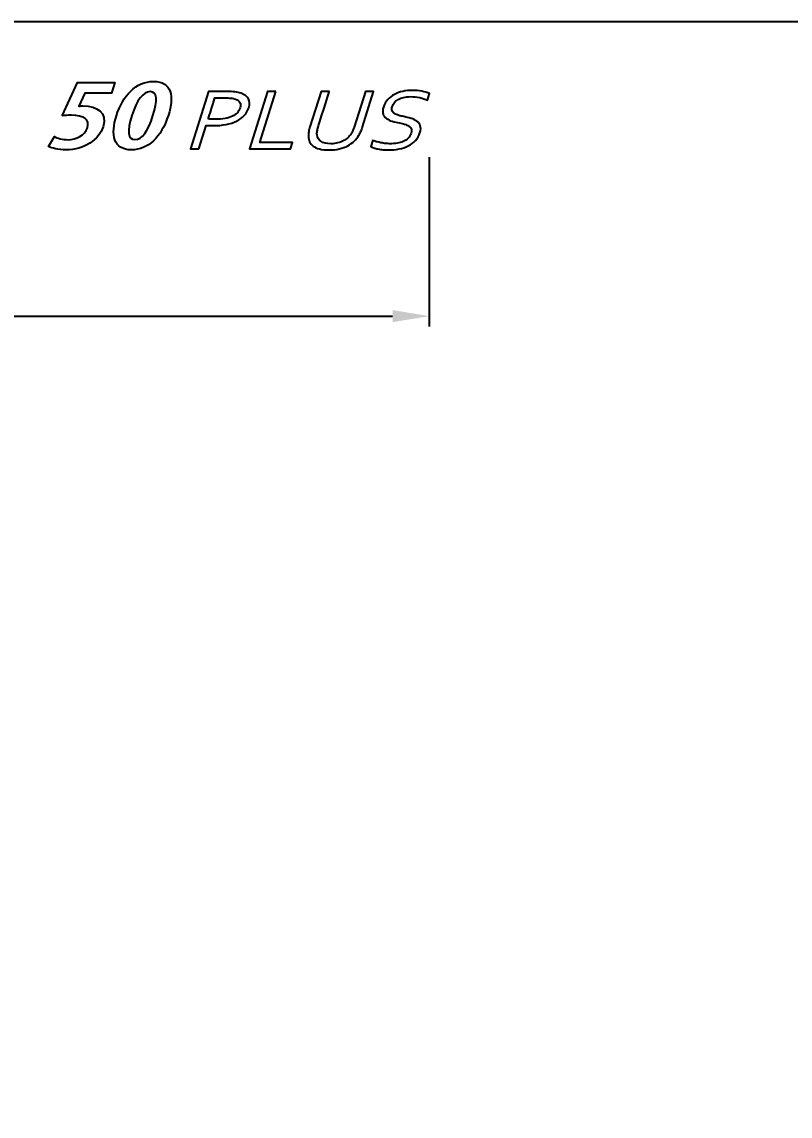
# Model space of a CAD drawing. Header units: inches. Extents: x 19 to 24202, y 17 to 31220.
# Drawn here: x 23979.6 to 24053.3, y 14122.5 to 14227.5 of the extents above; entities that cross this region are included whole.
import ezdxf

# ---------------------------------------------------------------- set-up
doc = ezdxf.new("R2010")
doc.units = ezdxf.units.IN
doc.header["$MEASUREMENT"] = 0
doc.layers.add('Layer 1', color=7, linetype='Continuous')
doc.styles.get("Standard").update_dxf_attribs({"font": 'arial.ttf'})
doc.dimstyles.new('AM_ISO$0', dxfattribs={"dimtxt": 3.5, "dimasz": 3.5, "dimexe": 1, "dimexo": 1, "dimgap": 1.5, "dimtad": 1, "dimdsep": 46, "dimtxsty": 'Standard', "dimcen": 0, "dimclrd": 256, "dimclre": 256, "dimclrt": 2, "dimadec": 0, "dimazin": 2, "dimtp": 0.1, "dimtm": 0.1, "dimtfac": 0.71, "dimtdec": 3, "dimtmove": 0, "dimatfit": 3, "dimfxl": 1, "dimlwd": -1, "dimlwe": -1, "dimarcsym": 1})

# ---------------------------------------------------------------- blocks, each defined once
blk = doc.blocks.new('*D23')
at = {"linetype": 'ByBlock', "transparency": 16777216}
for p, q in [((23910.33, 14214.57), (23910.33, 14198.3)), ((24018.69, 14214.57), (24018.69, 14198.3)), ((23913.83, 14199.3), (24015.19, 14199.3))]:
    blk.add_line(p, q, dxfattribs=at)
at = {"transparency": 16777216}
for points in [[(23913.83, 14199.88), (23913.83, 14198.72), (23910.33, 14199.3)], [(24015.19, 14199.88), (24015.19, 14198.72), (24018.69, 14199.3)]]:
    blk.add_solid(points, dxfattribs=at)
at = {"layer": 'Defpoints', "color": 0, "transparency": 16777216}
for p in [(23910.33, 14215.57), (24018.69, 14215.57), (24018.69, 14199.3)]:
    blk.add_point(p, dxfattribs=at)
at = {"color": 2, "transparency": 16777216, "insert": (23964.51, 14202.59), "char_height": 3.5, "attachment_point": 5}
blk.add_mtext('108.37', dxfattribs=at)

msp = doc.modelspace()

# ---------------------------------------------------------------- linework, layer by layer
msp.add_lwpolyline([(24201.844, 14017.536), (24201.844, 14227.536), (23904.844, 14227.536), (23904.844, 14017.536)], close=True)
at = {"layer": 'Layer 1', "color": 253}
for points, knots in [([(23983.479, 14218.533), (23983.734, 14218.558), (23983.997, 14218.575), (23984.334, 14218.575), (23984.334, 14218.575), (23985.602, 14218.575), (23986.13, 14218.145), (23985.888, 14217.378), (23985.888, 14217.378), (23985.658, 14216.645), (23984.824, 14216.232), (23984.062, 14216.232), (23984.062, 14216.232), (23983.487, 14216.232), (23982.993, 14216.392), (23982.738, 14216.527), (23982.738, 14216.527), (23982.738, 14216.527), (23982.153, 14215.583), (23982.153, 14215.583), (23982.153, 14215.583), (23982.467, 14215.414), (23983.09, 14215.254), (23983.833, 14215.254), (23983.833, 14215.254), (23985.596, 14215.254), (23987.011, 14216.257), (23987.396, 14217.479), (23987.396, 14217.479), (23987.829, 14218.853), (23986.797, 14219.477), (23985.489, 14219.477), (23985.489, 14219.477), (23985.331, 14219.477), (23985.209, 14219.468), (23985.065, 14219.451), (23985.065, 14219.451), (23985.065, 14219.451), (23985.656, 14220.699), (23985.656, 14220.699), (23985.656, 14220.699), (23985.656, 14220.699), (23988.202, 14220.699), (23988.202, 14220.699), (23988.202, 14220.699), (23988.202, 14220.699), (23988.526, 14221.727), (23988.526, 14221.727), (23988.526, 14221.727), (23988.526, 14221.727), (23984.94, 14221.727), (23984.94, 14221.727), (23984.94, 14221.727), (23984.94, 14221.727), (23983.479, 14218.533), (23983.479, 14218.533)], [0, 0, 0, 0, 0.0666667, 0.0666667, 0.0666667, 0.0666667, 0.1333333, 0.1333333, 0.1333333, 0.1333333, 0.2, 0.2, 0.2, 0.2, 0.2666667, 0.2666667, 0.2666667, 0.2666667, 0.3333333, 0.3333333, 0.3333333, 0.3333333, 0.4, 0.4, 0.4, 0.4, 0.4666667, 0.4666667, 0.4666667, 0.4666667, 0.5333333, 0.5333333, 0.5333333, 0.5333333, 0.6, 0.6, 0.6, 0.6, 0.6666667, 0.6666667, 0.6666667, 0.6666667, 0.7333333, 0.7333333, 0.7333333, 0.7333333, 0.8, 0.8, 0.8, 0.8, 0.8666667, 0.8666667, 0.8666667, 0.8666667, 1, 1, 1, 1]), ([(23983.479, 14218.533), (23983.734, 14218.558), (23983.997, 14218.575), (23984.334, 14218.575), (23984.334, 14218.575), (23985.602, 14218.575), (23986.13, 14218.145), (23985.888, 14217.378), (23985.888, 14217.378), (23985.658, 14216.645), (23984.824, 14216.232), (23984.062, 14216.232), (23984.062, 14216.232), (23983.487, 14216.232), (23982.993, 14216.392), (23982.738, 14216.527), (23982.738, 14216.527), (23982.738, 14216.527), (23982.153, 14215.583), (23982.153, 14215.583), (23982.153, 14215.583), (23982.467, 14215.414), (23983.09, 14215.254), (23983.833, 14215.254), (23983.833, 14215.254), (23985.596, 14215.254), (23987.011, 14216.257), (23987.396, 14217.479), (23987.396, 14217.479), (23987.829, 14218.853), (23986.797, 14219.477), (23985.489, 14219.477), (23985.489, 14219.477), (23985.331, 14219.477), (23985.209, 14219.468), (23985.065, 14219.451), (23985.065, 14219.451), (23985.065, 14219.451), (23985.656, 14220.699), (23985.656, 14220.699), (23985.656, 14220.699), (23985.656, 14220.699), (23988.202, 14220.699), (23988.202, 14220.699), (23988.202, 14220.699), (23988.202, 14220.699), (23988.526, 14221.727), (23988.526, 14221.727), (23988.526, 14221.727), (23988.526, 14221.727), (23984.94, 14221.727), (23984.94, 14221.727), (23984.94, 14221.727), (23984.94, 14221.727), (23983.479, 14218.533), (23983.479, 14218.533)], [0, 0, 0, 0, 0.0666667, 0.0666667, 0.0666667, 0.0666667, 0.1333333, 0.1333333, 0.1333333, 0.1333333, 0.2, 0.2, 0.2, 0.2, 0.2666667, 0.2666667, 0.2666667, 0.2666667, 0.3333333, 0.3333333, 0.3333333, 0.3333333, 0.4, 0.4, 0.4, 0.4, 0.4666667, 0.4666667, 0.4666667, 0.4666667, 0.5333333, 0.5333333, 0.5333333, 0.5333333, 0.6, 0.6, 0.6, 0.6, 0.6666667, 0.6666667, 0.6666667, 0.6666667, 0.7333333, 0.7333333, 0.7333333, 0.7333333, 0.8, 0.8, 0.8, 0.8, 0.8666667, 0.8666667, 0.8666667, 0.8666667, 1, 1, 1, 1]), ([(23990.123, 14215.254), (23991.698, 14215.254), (23992.998, 14216.459), (23993.663, 14218.571), (23993.663, 14218.571), (23994.222, 14220.345), (23994.005, 14221.828), (23992.242, 14221.828), (23992.242, 14221.828), (23990.558, 14221.828), (23989.286, 14220.463), (23988.675, 14218.52), (23988.675, 14218.52), (23988.113, 14216.737), (23988.379, 14215.254), (23990.123, 14215.254)], [0, 0, 0, 0, 0.2, 0.2, 0.2, 0.2, 0.4, 0.4, 0.4, 0.4, 0.6, 0.6, 0.6, 0.6, 1, 1, 1, 1]), ([(23990.123, 14215.254), (23991.698, 14215.254), (23992.998, 14216.459), (23993.663, 14218.571), (23993.663, 14218.571), (23994.222, 14220.345), (23994.005, 14221.828), (23992.242, 14221.828), (23992.242, 14221.828), (23990.558, 14221.828), (23989.286, 14220.463), (23988.675, 14218.52), (23988.675, 14218.52), (23988.113, 14216.737), (23988.379, 14215.254), (23990.123, 14215.254)], [0, 0, 0, 0, 0.2, 0.2, 0.2, 0.2, 0.4, 0.4, 0.4, 0.4, 0.6, 0.6, 0.6, 0.6, 1, 1, 1, 1]), ([(23990.443, 14216.24), (23989.79, 14216.24), (23989.673, 14217.034), (23990.149, 14218.545), (23990.149, 14218.545), (23990.627, 14220.065), (23991.278, 14220.842), (23991.912, 14220.842), (23991.912, 14220.842), (23992.605, 14220.842), (23992.644, 14219.989), (23992.189, 14218.545), (23992.189, 14218.545), (23991.719, 14217.051), (23991.127, 14216.24), (23990.453, 14216.24), (23990.453, 14216.24), (23990.453, 14216.24), (23990.443, 14216.24), (23990.443, 14216.24)], [0, 0, 0, 0, 0.1666667, 0.1666667, 0.1666667, 0.1666667, 0.3333333, 0.3333333, 0.3333333, 0.3333333, 0.5, 0.5, 0.5, 0.5, 0.6666667, 0.6666667, 0.6666667, 0.6666667, 1, 1, 1, 1]), ([(23990.443, 14216.24), (23989.79, 14216.24), (23989.673, 14217.034), (23990.149, 14218.545), (23990.149, 14218.545), (23990.627, 14220.065), (23991.278, 14220.842), (23991.912, 14220.842), (23991.912, 14220.842), (23992.605, 14220.842), (23992.644, 14219.989), (23992.189, 14218.545), (23992.189, 14218.545), (23991.719, 14217.051), (23991.127, 14216.24), (23990.453, 14216.24), (23990.453, 14216.24), (23990.453, 14216.24), (23990.443, 14216.24), (23990.443, 14216.24)], [0, 0, 0, 0, 0.1666667, 0.1666667, 0.1666667, 0.1666667, 0.3333333, 0.3333333, 0.3333333, 0.3333333, 0.5, 0.5, 0.5, 0.5, 0.6666667, 0.6666667, 0.6666667, 0.6666667, 1, 1, 1, 1])]:
    msp.add_open_spline(points, degree=3, knots=knots, dxfattribs=at)
at = {"layer": 'Layer 1', "color": 7}
for points, knots in [([(23996.592, 14215.347), (23996.592, 14215.347), (23995.8, 14215.347), (23995.8, 14215.347), (23995.8, 14215.347), (23995.8, 14215.347), (23997.532, 14220.851), (23997.532, 14220.851), (23997.532, 14220.851), (23997.532, 14220.851), (23999.325, 14220.851), (23999.325, 14220.851), (23999.325, 14220.851), (23999.593, 14220.851), (23999.834, 14220.837), (24000.054, 14220.81), (24000.054, 14220.81), (24000.273, 14220.782), (24000.467, 14220.74), (24000.639, 14220.682), (24000.639, 14220.682), (24000.988, 14220.564), (24001.226, 14220.387), (24001.352, 14220.152), (24001.352, 14220.152), (24001.478, 14219.918), (24001.486, 14219.628), (24001.378, 14219.286), (24001.378, 14219.286), (24001.29, 14219.006), (24001.148, 14218.759), (24000.951, 14218.547), (24000.951, 14218.547), (24000.753, 14218.333), (24000.508, 14218.156), (24000.215, 14218.013), (24000.215, 14218.013), (23999.922, 14217.87), (23999.588, 14217.763), (23999.208, 14217.69), (23999.208, 14217.69), (23998.83, 14217.617), (23998.416, 14217.58), (23997.965, 14217.58), (23997.965, 14217.58), (23997.751, 14217.58), (23997.529, 14217.589), (23997.303, 14217.605), (23997.303, 14217.605), (23997.303, 14217.605), (23996.592, 14215.347), (23996.592, 14215.347)], [0, 0, 0, 0, 0.0714286, 0.0714286, 0.0714286, 0.0714286, 0.1428571, 0.1428571, 0.1428571, 0.1428572, 0.2142857, 0.2142857, 0.2142857, 0.2142857, 0.2857143, 0.2857143, 0.2857143, 0.2857143, 0.3571429, 0.3571429, 0.3571429, 0.3571429, 0.4285714, 0.4285714, 0.4285714, 0.4285714, 0.5, 0.5, 0.5, 0.5, 0.5714286, 0.5714286, 0.5714286, 0.5714286, 0.6428571, 0.6428571, 0.6428571, 0.6428572, 0.7142857, 0.7142857, 0.7142857, 0.7142857, 0.7857143, 0.7857143, 0.7857143, 0.7857143, 0.8571429, 0.8571429, 0.8571429, 0.8571429, 1, 1, 1, 1]), ([(23996.592, 14215.347), (23996.592, 14215.347), (23995.8, 14215.347), (23995.8, 14215.347), (23995.8, 14215.347), (23995.8, 14215.347), (23997.532, 14220.851), (23997.532, 14220.851), (23997.532, 14220.851), (23997.532, 14220.851), (23999.325, 14220.851), (23999.325, 14220.851), (23999.325, 14220.851), (23999.593, 14220.851), (23999.834, 14220.837), (24000.054, 14220.81), (24000.054, 14220.81), (24000.273, 14220.782), (24000.467, 14220.74), (24000.639, 14220.682), (24000.639, 14220.682), (24000.988, 14220.564), (24001.226, 14220.387), (24001.352, 14220.152), (24001.352, 14220.152), (24001.478, 14219.918), (24001.486, 14219.628), (24001.378, 14219.286), (24001.378, 14219.286), (24001.29, 14219.006), (24001.148, 14218.759), (24000.951, 14218.547), (24000.951, 14218.547), (24000.753, 14218.333), (24000.508, 14218.156), (24000.215, 14218.013), (24000.215, 14218.013), (23999.922, 14217.87), (23999.588, 14217.763), (23999.208, 14217.69), (23999.208, 14217.69), (23998.83, 14217.617), (23998.416, 14217.58), (23997.965, 14217.58), (23997.965, 14217.58), (23997.751, 14217.58), (23997.529, 14217.589), (23997.303, 14217.605), (23997.303, 14217.605), (23997.303, 14217.605), (23996.592, 14215.347), (23996.592, 14215.347)], [0, 0, 0, 0, 0.0714286, 0.0714286, 0.0714286, 0.0714286, 0.1428571, 0.1428571, 0.1428571, 0.1428572, 0.2142857, 0.2142857, 0.2142857, 0.2142857, 0.2857143, 0.2857143, 0.2857143, 0.2857143, 0.3571429, 0.3571429, 0.3571429, 0.3571429, 0.4285714, 0.4285714, 0.4285714, 0.4285714, 0.5, 0.5, 0.5, 0.5, 0.5714286, 0.5714286, 0.5714286, 0.5714286, 0.6428571, 0.6428571, 0.6428571, 0.6428572, 0.7142857, 0.7142857, 0.7142857, 0.7142857, 0.7857143, 0.7857143, 0.7857143, 0.7857143, 0.8571429, 0.8571429, 0.8571429, 0.8571429, 1, 1, 1, 1]), ([(23997.496, 14218.219), (23997.599, 14218.21), (23997.708, 14218.201), (23997.822, 14218.196), (23997.822, 14218.196), (23997.936, 14218.19), (23998.044, 14218.187), (23998.148, 14218.187), (23998.148, 14218.187), (23998.518, 14218.187), (23998.841, 14218.212), (23999.118, 14218.262), (23999.118, 14218.262), (23999.394, 14218.311), (23999.629, 14218.383), (23999.823, 14218.476), (23999.823, 14218.476), (24000.018, 14218.572), (24000.173, 14218.687), (24000.29, 14218.822), (24000.29, 14218.822), (24000.407, 14218.958), (24000.492, 14219.113), (24000.546, 14219.286), (24000.546, 14219.286), (24000.613, 14219.499), (24000.608, 14219.675), (24000.53, 14219.813), (24000.53, 14219.813), (24000.453, 14219.949), (24000.314, 14220.053), (24000.115, 14220.124), (24000.115, 14220.124), (23999.99, 14220.168), (23999.84, 14220.199), (23999.666, 14220.217), (23999.666, 14220.217), (23999.491, 14220.235), (23999.284, 14220.244), (23999.047, 14220.244), (23999.047, 14220.244), (23999.047, 14220.244), (23998.134, 14220.244), (23998.134, 14220.244), (23998.134, 14220.244), (23998.134, 14220.244), (23997.496, 14218.219), (23997.496, 14218.219)], [0, 0, 0, 0, 0.0769231, 0.0769231, 0.0769231, 0.0769231, 0.1538462, 0.1538462, 0.1538462, 0.1538462, 0.2307692, 0.2307692, 0.2307692, 0.2307692, 0.3076923, 0.3076923, 0.3076923, 0.3076923, 0.3846154, 0.3846154, 0.3846154, 0.3846154, 0.4615385, 0.4615385, 0.4615385, 0.4615385, 0.5384615, 0.5384615, 0.5384615, 0.5384615, 0.6153846, 0.6153846, 0.6153846, 0.6153846, 0.6923077, 0.6923077, 0.6923077, 0.6923077, 0.7692308, 0.7692308, 0.7692308, 0.7692308, 0.8461538, 0.8461538, 0.8461538, 0.8461539, 1, 1, 1, 1]), ([(23997.496, 14218.219), (23997.599, 14218.21), (23997.708, 14218.201), (23997.822, 14218.196), (23997.822, 14218.196), (23997.936, 14218.19), (23998.044, 14218.187), (23998.148, 14218.187), (23998.148, 14218.187), (23998.518, 14218.187), (23998.841, 14218.212), (23999.118, 14218.262), (23999.118, 14218.262), (23999.394, 14218.311), (23999.629, 14218.383), (23999.823, 14218.476), (23999.823, 14218.476), (24000.018, 14218.572), (24000.173, 14218.687), (24000.29, 14218.822), (24000.29, 14218.822), (24000.407, 14218.958), (24000.492, 14219.113), (24000.546, 14219.286), (24000.546, 14219.286), (24000.613, 14219.499), (24000.608, 14219.675), (24000.53, 14219.813), (24000.53, 14219.813), (24000.453, 14219.949), (24000.314, 14220.053), (24000.115, 14220.124), (24000.115, 14220.124), (23999.99, 14220.168), (23999.84, 14220.199), (23999.666, 14220.217), (23999.666, 14220.217), (23999.491, 14220.235), (23999.284, 14220.244), (23999.047, 14220.244), (23999.047, 14220.244), (23999.047, 14220.244), (23998.134, 14220.244), (23998.134, 14220.244), (23998.134, 14220.244), (23998.134, 14220.244), (23997.496, 14218.219), (23997.496, 14218.219)], [0, 0, 0, 0, 0.0769231, 0.0769231, 0.0769231, 0.0769231, 0.1538462, 0.1538462, 0.1538462, 0.1538462, 0.2307692, 0.2307692, 0.2307692, 0.2307692, 0.3076923, 0.3076923, 0.3076923, 0.3076923, 0.3846154, 0.3846154, 0.3846154, 0.3846154, 0.4615385, 0.4615385, 0.4615385, 0.4615385, 0.5384615, 0.5384615, 0.5384615, 0.5384615, 0.6153846, 0.6153846, 0.6153846, 0.6153846, 0.6923077, 0.6923077, 0.6923077, 0.6923077, 0.7692308, 0.7692308, 0.7692308, 0.7692308, 0.8461538, 0.8461538, 0.8461538, 0.8461539, 1, 1, 1, 1]), ([(24003.974, 14220.851), (24003.974, 14220.851), (24002.432, 14215.954), (24002.432, 14215.954), (24002.432, 14215.954), (24002.432, 14215.954), (24005.59, 14215.954), (24005.59, 14215.954), (24005.59, 14215.954), (24005.59, 14215.954), (24005.399, 14215.347), (24005.399, 14215.347), (24005.399, 14215.347), (24005.399, 14215.347), (24001.449, 14215.347), (24001.449, 14215.347), (24001.449, 14215.347), (24001.449, 14215.347), (24003.182, 14220.851), (24003.182, 14220.851), (24003.182, 14220.851), (24003.182, 14220.851), (24003.974, 14220.851), (24003.974, 14220.851)], [0, 0, 0, 0, 0.1428571, 0.1428571, 0.1428571, 0.1428572, 0.2857143, 0.2857143, 0.2857143, 0.2857143, 0.4285714, 0.4285714, 0.4285714, 0.4285714, 0.5714286, 0.5714286, 0.5714286, 0.5714286, 0.7142857, 0.7142857, 0.7142857, 0.7142857, 1, 1, 1, 1]), ([(24003.974, 14220.851), (24003.974, 14220.851), (24002.432, 14215.954), (24002.432, 14215.954), (24002.432, 14215.954), (24002.432, 14215.954), (24005.59, 14215.954), (24005.59, 14215.954), (24005.59, 14215.954), (24005.59, 14215.954), (24005.399, 14215.347), (24005.399, 14215.347), (24005.399, 14215.347), (24005.399, 14215.347), (24001.449, 14215.347), (24001.449, 14215.347), (24001.449, 14215.347), (24001.449, 14215.347), (24003.182, 14220.851), (24003.182, 14220.851), (24003.182, 14220.851), (24003.182, 14220.851), (24003.974, 14220.851), (24003.974, 14220.851)], [0, 0, 0, 0, 0.1428571, 0.1428571, 0.1428571, 0.1428572, 0.2857143, 0.2857143, 0.2857143, 0.2857143, 0.4285714, 0.4285714, 0.4285714, 0.4285714, 0.5714286, 0.5714286, 0.5714286, 0.5714286, 0.7142857, 0.7142857, 0.7142857, 0.7142857, 1, 1, 1, 1]), ([(24009.267, 14215.844), (24009.501, 14215.844), (24009.719, 14215.868), (24009.915, 14215.914), (24009.915, 14215.914), (24010.111, 14215.961), (24010.29, 14216.027), (24010.452, 14216.111), (24010.452, 14216.111), (24010.615, 14216.197), (24010.759, 14216.298), (24010.887, 14216.417), (24010.887, 14216.417), (24011.014, 14216.537), (24011.125, 14216.669), (24011.219, 14216.815), (24011.219, 14216.815), (24011.28, 14216.905), (24011.333, 14217.006), (24011.381, 14217.117), (24011.381, 14217.117), (24011.429, 14217.228), (24011.47, 14217.334), (24011.502, 14217.438), (24011.502, 14217.438), (24011.502, 14217.438), (24012.577, 14220.851), (24012.577, 14220.851), (24012.577, 14220.851), (24012.577, 14220.851), (24013.369, 14220.851), (24013.369, 14220.851), (24013.369, 14220.851), (24013.369, 14220.851), (24012.3, 14217.454), (24012.3, 14217.454), (24012.3, 14217.454), (24012.259, 14217.325), (24012.209, 14217.191), (24012.148, 14217.051), (24012.148, 14217.051), (24012.089, 14216.912), (24012.022, 14216.781), (24011.948, 14216.66), (24011.948, 14216.66), (24011.823, 14216.458), (24011.673, 14216.27), (24011.494, 14216.097), (24011.494, 14216.097), (24011.318, 14215.924), (24011.111, 14215.775), (24010.875, 14215.649), (24010.875, 14215.649), (24010.638, 14215.522), (24010.371, 14215.424), (24010.073, 14215.352), (24010.073, 14215.352), (24009.775, 14215.281), (24009.44, 14215.246), (24009.069, 14215.246), (24009.069, 14215.246), (24008.714, 14215.246), (24008.414, 14215.278), (24008.165, 14215.344), (24008.165, 14215.344), (24007.919, 14215.41), (24007.718, 14215.501), (24007.563, 14215.618), (24007.563, 14215.618), (24007.408, 14215.735), (24007.293, 14215.872), (24007.222, 14216.034), (24007.222, 14216.034), (24007.15, 14216.194), (24007.109, 14216.368), (24007.101, 14216.558), (24007.101, 14216.558), (24007.096, 14216.694), (24007.108, 14216.841), (24007.136, 14216.997), (24007.136, 14216.997), (24007.163, 14217.153), (24007.202, 14217.306), (24007.248, 14217.454), (24007.248, 14217.454), (24007.248, 14217.454), (24008.317, 14220.851), (24008.317, 14220.851), (24008.317, 14220.851), (24008.317, 14220.851), (24009.11, 14220.851), (24009.11, 14220.851), (24009.11, 14220.851), (24009.11, 14220.851), (24008.035, 14217.438), (24008.035, 14217.438), (24008.035, 14217.438), (24007.997, 14217.316), (24007.967, 14217.188), (24007.948, 14217.059), (24007.948, 14217.059), (24007.928, 14216.928), (24007.924, 14216.811), (24007.935, 14216.704), (24007.935, 14216.704), (24007.963, 14216.437), (24008.085, 14216.227), (24008.299, 14216.074), (24008.299, 14216.074), (24008.514, 14215.921), (24008.836, 14215.844), (24009.267, 14215.844)], [0, 0, 0, 0, 0.0344828, 0.0344828, 0.0344828, 0.0344828, 0.0689655, 0.0689655, 0.0689655, 0.0689655, 0.1034483, 0.1034483, 0.1034483, 0.1034483, 0.137931, 0.137931, 0.137931, 0.137931, 0.1724138, 0.1724138, 0.1724138, 0.1724138, 0.2068966, 0.2068966, 0.2068966, 0.2068966, 0.2413793, 0.2413793, 0.2413793, 0.2413793, 0.2758621, 0.2758621, 0.2758621, 0.2758621, 0.3103448, 0.3103448, 0.3103448, 0.3103448, 0.3448276, 0.3448276, 0.3448276, 0.3448276, 0.3793103, 0.3793103, 0.3793103, 0.3793104, 0.4137931, 0.4137931, 0.4137931, 0.4137931, 0.4482759, 0.4482759, 0.4482759, 0.4482759, 0.4827586, 0.4827586, 0.4827586, 0.4827586, 0.5172414, 0.5172414, 0.5172414, 0.5172414, 0.5517241, 0.5517241, 0.5517241, 0.5517241, 0.5862069, 0.5862069, 0.5862069, 0.5862069, 0.6206897, 0.6206897, 0.6206897, 0.6206897, 0.6551724, 0.6551724, 0.6551724, 0.6551724, 0.6896552, 0.6896552, 0.6896552, 0.6896552, 0.7241379, 0.7241379, 0.7241379, 0.7241379, 0.7586207, 0.7586207, 0.7586207, 0.7586207, 0.7931034, 0.7931034, 0.7931034, 0.7931035, 0.8275862, 0.8275862, 0.8275862, 0.8275862, 0.862069, 0.862069, 0.862069, 0.862069, 0.8965517, 0.8965517, 0.8965517, 0.8965517, 0.9310345, 0.9310345, 0.9310345, 0.9310345, 1, 1, 1, 1]), ([(24009.267, 14215.844), (24009.501, 14215.844), (24009.719, 14215.868), (24009.915, 14215.914), (24009.915, 14215.914), (24010.111, 14215.961), (24010.29, 14216.027), (24010.452, 14216.111), (24010.452, 14216.111), (24010.615, 14216.197), (24010.759, 14216.298), (24010.887, 14216.417), (24010.887, 14216.417), (24011.014, 14216.537), (24011.125, 14216.669), (24011.219, 14216.815), (24011.219, 14216.815), (24011.28, 14216.905), (24011.333, 14217.006), (24011.381, 14217.117), (24011.381, 14217.117), (24011.429, 14217.228), (24011.47, 14217.334), (24011.502, 14217.438), (24011.502, 14217.438), (24011.502, 14217.438), (24012.577, 14220.851), (24012.577, 14220.851), (24012.577, 14220.851), (24012.577, 14220.851), (24013.369, 14220.851), (24013.369, 14220.851), (24013.369, 14220.851), (24013.369, 14220.851), (24012.3, 14217.454), (24012.3, 14217.454), (24012.3, 14217.454), (24012.259, 14217.325), (24012.209, 14217.191), (24012.148, 14217.051), (24012.148, 14217.051), (24012.089, 14216.912), (24012.022, 14216.781), (24011.948, 14216.66), (24011.948, 14216.66), (24011.823, 14216.458), (24011.673, 14216.27), (24011.494, 14216.097), (24011.494, 14216.097), (24011.318, 14215.924), (24011.111, 14215.775), (24010.875, 14215.649), (24010.875, 14215.649), (24010.638, 14215.522), (24010.371, 14215.424), (24010.073, 14215.352), (24010.073, 14215.352), (24009.775, 14215.281), (24009.44, 14215.246), (24009.069, 14215.246), (24009.069, 14215.246), (24008.714, 14215.246), (24008.414, 14215.278), (24008.165, 14215.344), (24008.165, 14215.344), (24007.919, 14215.41), (24007.718, 14215.501), (24007.563, 14215.618), (24007.563, 14215.618), (24007.408, 14215.735), (24007.293, 14215.872), (24007.222, 14216.034), (24007.222, 14216.034), (24007.15, 14216.194), (24007.109, 14216.368), (24007.101, 14216.558), (24007.101, 14216.558), (24007.096, 14216.694), (24007.108, 14216.841), (24007.136, 14216.997), (24007.136, 14216.997), (24007.163, 14217.153), (24007.202, 14217.306), (24007.248, 14217.454), (24007.248, 14217.454), (24007.248, 14217.454), (24008.317, 14220.851), (24008.317, 14220.851), (24008.317, 14220.851), (24008.317, 14220.851), (24009.11, 14220.851), (24009.11, 14220.851), (24009.11, 14220.851), (24009.11, 14220.851), (24008.035, 14217.438), (24008.035, 14217.438), (24008.035, 14217.438), (24007.997, 14217.316), (24007.967, 14217.188), (24007.948, 14217.059), (24007.948, 14217.059), (24007.928, 14216.928), (24007.924, 14216.811), (24007.935, 14216.704), (24007.935, 14216.704), (24007.963, 14216.437), (24008.085, 14216.227), (24008.299, 14216.074), (24008.299, 14216.074), (24008.514, 14215.921), (24008.836, 14215.844), (24009.267, 14215.844)], [0, 0, 0, 0, 0.0344828, 0.0344828, 0.0344828, 0.0344828, 0.0689655, 0.0689655, 0.0689655, 0.0689655, 0.1034483, 0.1034483, 0.1034483, 0.1034483, 0.137931, 0.137931, 0.137931, 0.137931, 0.1724138, 0.1724138, 0.1724138, 0.1724138, 0.2068966, 0.2068966, 0.2068966, 0.2068966, 0.2413793, 0.2413793, 0.2413793, 0.2413793, 0.2758621, 0.2758621, 0.2758621, 0.2758621, 0.3103448, 0.3103448, 0.3103448, 0.3103448, 0.3448276, 0.3448276, 0.3448276, 0.3448276, 0.3793103, 0.3793103, 0.3793103, 0.3793104, 0.4137931, 0.4137931, 0.4137931, 0.4137931, 0.4482759, 0.4482759, 0.4482759, 0.4482759, 0.4827586, 0.4827586, 0.4827586, 0.4827586, 0.5172414, 0.5172414, 0.5172414, 0.5172414, 0.5517241, 0.5517241, 0.5517241, 0.5517241, 0.5862069, 0.5862069, 0.5862069, 0.5862069, 0.6206897, 0.6206897, 0.6206897, 0.6206897, 0.6551724, 0.6551724, 0.6551724, 0.6551724, 0.6896552, 0.6896552, 0.6896552, 0.6896552, 0.7241379, 0.7241379, 0.7241379, 0.7241379, 0.7586207, 0.7586207, 0.7586207, 0.7586207, 0.7931034, 0.7931034, 0.7931034, 0.7931035, 0.8275862, 0.8275862, 0.8275862, 0.8275862, 0.862069, 0.862069, 0.862069, 0.862069, 0.8965517, 0.8965517, 0.8965517, 0.8965517, 0.9310345, 0.9310345, 0.9310345, 0.9310345, 1, 1, 1, 1]), ([(24015.159, 14219.399), (24015.108, 14219.238), (24015.104, 14219.105), (24015.149, 14218.999), (24015.149, 14218.999), (24015.193, 14218.892), (24015.267, 14218.805), (24015.376, 14218.736), (24015.376, 14218.736), (24015.485, 14218.669), (24015.618, 14218.611), (24015.775, 14218.568), (24015.775, 14218.568), (24015.934, 14218.524), (24016.101, 14218.484), (24016.273, 14218.444), (24016.273, 14218.444), (24016.508, 14218.392), (24016.736, 14218.335), (24016.958, 14218.271), (24016.958, 14218.271), (24017.181, 14218.208), (24017.368, 14218.121), (24017.523, 14218.01), (24017.523, 14218.01), (24017.678, 14217.899), (24017.786, 14217.754), (24017.847, 14217.576), (24017.847, 14217.576), (24017.908, 14217.398), (24017.894, 14217.169), (24017.805, 14216.888), (24017.805, 14216.888), (24017.716, 14216.603), (24017.576, 14216.357), (24017.383, 14216.149), (24017.383, 14216.149), (24017.191, 14215.942), (24016.961, 14215.772), (24016.694, 14215.639), (24016.694, 14215.639), (24016.428, 14215.505), (24016.132, 14215.407), (24015.805, 14215.342), (24015.805, 14215.342), (24015.478, 14215.278), (24015.132, 14215.246), (24014.769, 14215.246), (24014.769, 14215.246), (24014.601, 14215.246), (24014.432, 14215.254), (24014.262, 14215.272), (24014.262, 14215.272), (24014.092, 14215.291), (24013.932, 14215.315), (24013.782, 14215.344), (24013.782, 14215.344), (24013.631, 14215.374), (24013.498, 14215.408), (24013.381, 14215.446), (24013.381, 14215.446), (24013.264, 14215.484), (24013.174, 14215.524), (24013.112, 14215.562), (24013.112, 14215.562), (24013.112, 14215.562), (24013.305, 14216.173), (24013.305, 14216.173), (24013.305, 14216.173), (24013.405, 14216.123), (24013.521, 14216.08), (24013.654, 14216.039), (24013.654, 14216.039), (24013.786, 14215.999), (24013.925, 14215.963), (24014.072, 14215.935), (24014.072, 14215.935), (24014.218, 14215.907), (24014.366, 14215.885), (24014.519, 14215.868), (24014.519, 14215.868), (24014.673, 14215.852), (24014.819, 14215.844), (24014.958, 14215.844), (24014.958, 14215.844), (24015.182, 14215.844), (24015.404, 14215.861), (24015.619, 14215.893), (24015.619, 14215.893), (24015.834, 14215.927), (24016.031, 14215.982), (24016.209, 14216.058), (24016.209, 14216.058), (24016.388, 14216.135), (24016.543, 14216.24), (24016.676, 14216.372), (24016.676, 14216.372), (24016.809, 14216.506), (24016.905, 14216.671), (24016.969, 14216.872), (24016.969, 14216.872), (24017.02, 14217.037), (24017.023, 14217.173), (24016.978, 14217.28), (24016.978, 14217.28), (24016.934, 14217.386), (24016.856, 14217.475), (24016.746, 14217.545), (24016.746, 14217.545), (24016.636, 14217.616), (24016.502, 14217.672), (24016.345, 14217.717), (24016.345, 14217.717), (24016.185, 14217.76), (24016.018, 14217.801), (24015.84, 14217.839), (24015.84, 14217.839), (24015.603, 14217.889), (24015.376, 14217.944), (24015.156, 14218.006), (24015.156, 14218.006), (24014.935, 14218.068), (24014.749, 14218.153), (24014.595, 14218.263), (24014.595, 14218.263), (24014.441, 14218.372), (24014.334, 14218.514), (24014.275, 14218.687), (24014.275, 14218.687), (24014.215, 14218.86), (24014.227, 14219.082), (24014.312, 14219.35), (24014.312, 14219.35), (24014.4, 14219.63), (24014.535, 14219.872), (24014.719, 14220.072), (24014.719, 14220.072), (24014.903, 14220.275), (24015.119, 14220.442), (24015.365, 14220.574), (24015.365, 14220.574), (24015.613, 14220.705), (24015.88, 14220.803), (24016.167, 14220.866), (24016.167, 14220.866), (24016.455, 14220.929), (24016.75, 14220.96), (24017.054, 14220.96), (24017.054, 14220.96), (24017.399, 14220.96), (24017.71, 14220.932), (24017.991, 14220.876), (24017.991, 14220.876), (24018.272, 14220.82), (24018.521, 14220.745), (24018.742, 14220.655), (24018.742, 14220.655), (24018.742, 14220.655), (24018.546, 14220.033), (24018.546, 14220.033), (24018.546, 14220.033), (24018.309, 14220.129), (24018.056, 14220.207), (24017.79, 14220.268), (24017.79, 14220.268), (24017.523, 14220.328), (24017.228, 14220.359), (24016.903, 14220.362), (24016.903, 14220.362), (24016.659, 14220.362), (24016.439, 14220.339), (24016.243, 14220.294), (24016.243, 14220.294), (24016.049, 14220.249), (24015.878, 14220.185), (24015.733, 14220.1), (24015.733, 14220.1), (24015.588, 14220.018), (24015.467, 14219.916), (24015.372, 14219.797), (24015.372, 14219.797), (24015.276, 14219.678), (24015.205, 14219.545), (24015.159, 14219.399)], [0, 0, 0, 0, 0.0212766, 0.0212766, 0.0212766, 0.0212766, 0.0425532, 0.0425532, 0.0425532, 0.0425532, 0.0638298, 0.0638298, 0.0638298, 0.0638298, 0.0851064, 0.0851064, 0.0851064, 0.0851064, 0.106383, 0.106383, 0.106383, 0.106383, 0.1276596, 0.1276596, 0.1276596, 0.1276596, 0.1489362, 0.1489362, 0.1489362, 0.1489362, 0.1702128, 0.1702128, 0.1702128, 0.1702128, 0.1914894, 0.1914894, 0.1914894, 0.1914894, 0.212766, 0.212766, 0.212766, 0.212766, 0.2340426, 0.2340426, 0.2340426, 0.2340426, 0.2553191, 0.2553191, 0.2553191, 0.2553192, 0.2765957, 0.2765957, 0.2765957, 0.2765958, 0.2978723, 0.2978723, 0.2978723, 0.2978724, 0.3191489, 0.3191489, 0.3191489, 0.3191489, 0.3404255, 0.3404255, 0.3404255, 0.3404255, 0.3617021, 0.3617021, 0.3617021, 0.3617021, 0.3829787, 0.3829787, 0.3829787, 0.3829787, 0.4042553, 0.4042553, 0.4042553, 0.4042553, 0.4255319, 0.4255319, 0.4255319, 0.4255319, 0.4468085, 0.4468085, 0.4468085, 0.4468085, 0.4680851, 0.4680851, 0.4680851, 0.4680851, 0.4893617, 0.4893617, 0.4893617, 0.4893617, 0.5106383, 0.5106383, 0.5106383, 0.5106383, 0.5319149, 0.5319149, 0.5319149, 0.5319149, 0.5531915, 0.5531915, 0.5531915, 0.5531915, 0.5744681, 0.5744681, 0.5744681, 0.5744681, 0.5957447, 0.5957447, 0.5957447, 0.5957447, 0.6170213, 0.6170213, 0.6170213, 0.6170213, 0.6382979, 0.6382979, 0.6382979, 0.6382979, 0.6595745, 0.6595745, 0.6595745, 0.6595745, 0.6808511, 0.6808511, 0.6808511, 0.6808511, 0.7021277, 0.7021277, 0.7021277, 0.7021277, 0.7234043, 0.7234043, 0.7234043, 0.7234043, 0.7446809, 0.7446809, 0.7446809, 0.7446809, 0.7659574, 0.7659574, 0.7659574, 0.7659575, 0.787234, 0.787234, 0.787234, 0.7872341, 0.8085106, 0.8085106, 0.8085106, 0.8085106, 0.8297872, 0.8297872, 0.8297872, 0.8297872, 0.8510638, 0.8510638, 0.8510638, 0.8510638, 0.8723404, 0.8723404, 0.8723404, 0.8723404, 0.893617, 0.893617, 0.893617, 0.893617, 0.9148936, 0.9148936, 0.9148936, 0.9148936, 0.9361702, 0.9361702, 0.9361702, 0.9361702, 0.9574468, 0.9574468, 0.9574468, 0.9574468, 1, 1, 1, 1]), ([(24015.159, 14219.399), (24015.108, 14219.238), (24015.104, 14219.105), (24015.149, 14218.999), (24015.149, 14218.999), (24015.193, 14218.892), (24015.267, 14218.805), (24015.376, 14218.736), (24015.376, 14218.736), (24015.485, 14218.669), (24015.618, 14218.611), (24015.775, 14218.568), (24015.775, 14218.568), (24015.934, 14218.524), (24016.101, 14218.484), (24016.273, 14218.444), (24016.273, 14218.444), (24016.508, 14218.392), (24016.736, 14218.335), (24016.958, 14218.271), (24016.958, 14218.271), (24017.181, 14218.208), (24017.368, 14218.121), (24017.523, 14218.01), (24017.523, 14218.01), (24017.678, 14217.899), (24017.786, 14217.754), (24017.847, 14217.576), (24017.847, 14217.576), (24017.908, 14217.398), (24017.894, 14217.169), (24017.805, 14216.888), (24017.805, 14216.888), (24017.716, 14216.603), (24017.576, 14216.357), (24017.383, 14216.149), (24017.383, 14216.149), (24017.191, 14215.942), (24016.961, 14215.772), (24016.694, 14215.639), (24016.694, 14215.639), (24016.428, 14215.505), (24016.132, 14215.407), (24015.805, 14215.342), (24015.805, 14215.342), (24015.478, 14215.278), (24015.132, 14215.246), (24014.769, 14215.246), (24014.769, 14215.246), (24014.601, 14215.246), (24014.432, 14215.254), (24014.262, 14215.272), (24014.262, 14215.272), (24014.092, 14215.291), (24013.932, 14215.315), (24013.782, 14215.344), (24013.782, 14215.344), (24013.631, 14215.374), (24013.498, 14215.408), (24013.381, 14215.446), (24013.381, 14215.446), (24013.264, 14215.484), (24013.174, 14215.524), (24013.112, 14215.562), (24013.112, 14215.562), (24013.112, 14215.562), (24013.305, 14216.173), (24013.305, 14216.173), (24013.305, 14216.173), (24013.405, 14216.123), (24013.521, 14216.08), (24013.654, 14216.039), (24013.654, 14216.039), (24013.786, 14215.999), (24013.925, 14215.963), (24014.072, 14215.935), (24014.072, 14215.935), (24014.218, 14215.907), (24014.366, 14215.885), (24014.519, 14215.868), (24014.519, 14215.868), (24014.673, 14215.852), (24014.819, 14215.844), (24014.958, 14215.844), (24014.958, 14215.844), (24015.182, 14215.844), (24015.404, 14215.861), (24015.619, 14215.893), (24015.619, 14215.893), (24015.834, 14215.927), (24016.031, 14215.982), (24016.209, 14216.058), (24016.209, 14216.058), (24016.388, 14216.135), (24016.543, 14216.24), (24016.676, 14216.372), (24016.676, 14216.372), (24016.809, 14216.506), (24016.905, 14216.671), (24016.969, 14216.872), (24016.969, 14216.872), (24017.02, 14217.037), (24017.023, 14217.173), (24016.978, 14217.28), (24016.978, 14217.28), (24016.934, 14217.386), (24016.856, 14217.475), (24016.746, 14217.545), (24016.746, 14217.545), (24016.636, 14217.616), (24016.502, 14217.672), (24016.345, 14217.717), (24016.345, 14217.717), (24016.185, 14217.76), (24016.018, 14217.801), (24015.84, 14217.839), (24015.84, 14217.839), (24015.603, 14217.889), (24015.376, 14217.944), (24015.156, 14218.006), (24015.156, 14218.006), (24014.935, 14218.068), (24014.749, 14218.153), (24014.595, 14218.263), (24014.595, 14218.263), (24014.441, 14218.372), (24014.334, 14218.514), (24014.275, 14218.687), (24014.275, 14218.687), (24014.215, 14218.86), (24014.227, 14219.082), (24014.312, 14219.35), (24014.312, 14219.35), (24014.4, 14219.63), (24014.535, 14219.872), (24014.719, 14220.072), (24014.719, 14220.072), (24014.903, 14220.275), (24015.119, 14220.442), (24015.365, 14220.574), (24015.365, 14220.574), (24015.613, 14220.705), (24015.88, 14220.803), (24016.167, 14220.866), (24016.167, 14220.866), (24016.455, 14220.929), (24016.75, 14220.96), (24017.054, 14220.96), (24017.054, 14220.96), (24017.399, 14220.96), (24017.71, 14220.932), (24017.991, 14220.876), (24017.991, 14220.876), (24018.272, 14220.82), (24018.521, 14220.745), (24018.742, 14220.655), (24018.742, 14220.655), (24018.742, 14220.655), (24018.546, 14220.033), (24018.546, 14220.033), (24018.546, 14220.033), (24018.309, 14220.129), (24018.056, 14220.207), (24017.79, 14220.268), (24017.79, 14220.268), (24017.523, 14220.328), (24017.228, 14220.359), (24016.903, 14220.362), (24016.903, 14220.362), (24016.659, 14220.362), (24016.439, 14220.339), (24016.243, 14220.294), (24016.243, 14220.294), (24016.049, 14220.249), (24015.878, 14220.185), (24015.733, 14220.1), (24015.733, 14220.1), (24015.588, 14220.018), (24015.467, 14219.916), (24015.372, 14219.797), (24015.372, 14219.797), (24015.276, 14219.678), (24015.205, 14219.545), (24015.159, 14219.399)], [0, 0, 0, 0, 0.0212766, 0.0212766, 0.0212766, 0.0212766, 0.0425532, 0.0425532, 0.0425532, 0.0425532, 0.0638298, 0.0638298, 0.0638298, 0.0638298, 0.0851064, 0.0851064, 0.0851064, 0.0851064, 0.106383, 0.106383, 0.106383, 0.106383, 0.1276596, 0.1276596, 0.1276596, 0.1276596, 0.1489362, 0.1489362, 0.1489362, 0.1489362, 0.1702128, 0.1702128, 0.1702128, 0.1702128, 0.1914894, 0.1914894, 0.1914894, 0.1914894, 0.212766, 0.212766, 0.212766, 0.212766, 0.2340426, 0.2340426, 0.2340426, 0.2340426, 0.2553191, 0.2553191, 0.2553191, 0.2553192, 0.2765957, 0.2765957, 0.2765957, 0.2765958, 0.2978723, 0.2978723, 0.2978723, 0.2978724, 0.3191489, 0.3191489, 0.3191489, 0.3191489, 0.3404255, 0.3404255, 0.3404255, 0.3404255, 0.3617021, 0.3617021, 0.3617021, 0.3617021, 0.3829787, 0.3829787, 0.3829787, 0.3829787, 0.4042553, 0.4042553, 0.4042553, 0.4042553, 0.4255319, 0.4255319, 0.4255319, 0.4255319, 0.4468085, 0.4468085, 0.4468085, 0.4468085, 0.4680851, 0.4680851, 0.4680851, 0.4680851, 0.4893617, 0.4893617, 0.4893617, 0.4893617, 0.5106383, 0.5106383, 0.5106383, 0.5106383, 0.5319149, 0.5319149, 0.5319149, 0.5319149, 0.5531915, 0.5531915, 0.5531915, 0.5531915, 0.5744681, 0.5744681, 0.5744681, 0.5744681, 0.5957447, 0.5957447, 0.5957447, 0.5957447, 0.6170213, 0.6170213, 0.6170213, 0.6170213, 0.6382979, 0.6382979, 0.6382979, 0.6382979, 0.6595745, 0.6595745, 0.6595745, 0.6595745, 0.6808511, 0.6808511, 0.6808511, 0.6808511, 0.7021277, 0.7021277, 0.7021277, 0.7021277, 0.7234043, 0.7234043, 0.7234043, 0.7234043, 0.7446809, 0.7446809, 0.7446809, 0.7446809, 0.7659574, 0.7659574, 0.7659574, 0.7659575, 0.787234, 0.787234, 0.787234, 0.7872341, 0.8085106, 0.8085106, 0.8085106, 0.8085106, 0.8297872, 0.8297872, 0.8297872, 0.8297872, 0.8510638, 0.8510638, 0.8510638, 0.8510638, 0.8723404, 0.8723404, 0.8723404, 0.8723404, 0.893617, 0.893617, 0.893617, 0.893617, 0.9148936, 0.9148936, 0.9148936, 0.9148936, 0.9361702, 0.9361702, 0.9361702, 0.9361702, 0.9574468, 0.9574468, 0.9574468, 0.9574468, 1, 1, 1, 1])]:
    msp.add_open_spline(points, degree=3, knots=knots, dxfattribs=at)

# ---------------------------------------------------------------- dimensions: what is measured, and where the dimension line sits
dim = msp.add_linear_dim(base=(24018.694, 14199.3), p1=(23910.326, 14215.568), p2=(24018.694, 14215.568), dimstyle='AM_ISO$0')
dim.commit()
dim.dimension.update_dxf_attribs({"geometry": '*D23', "text_midpoint": (23964.51, 14202.588)})

doc.saveas('drawing.dxf')
